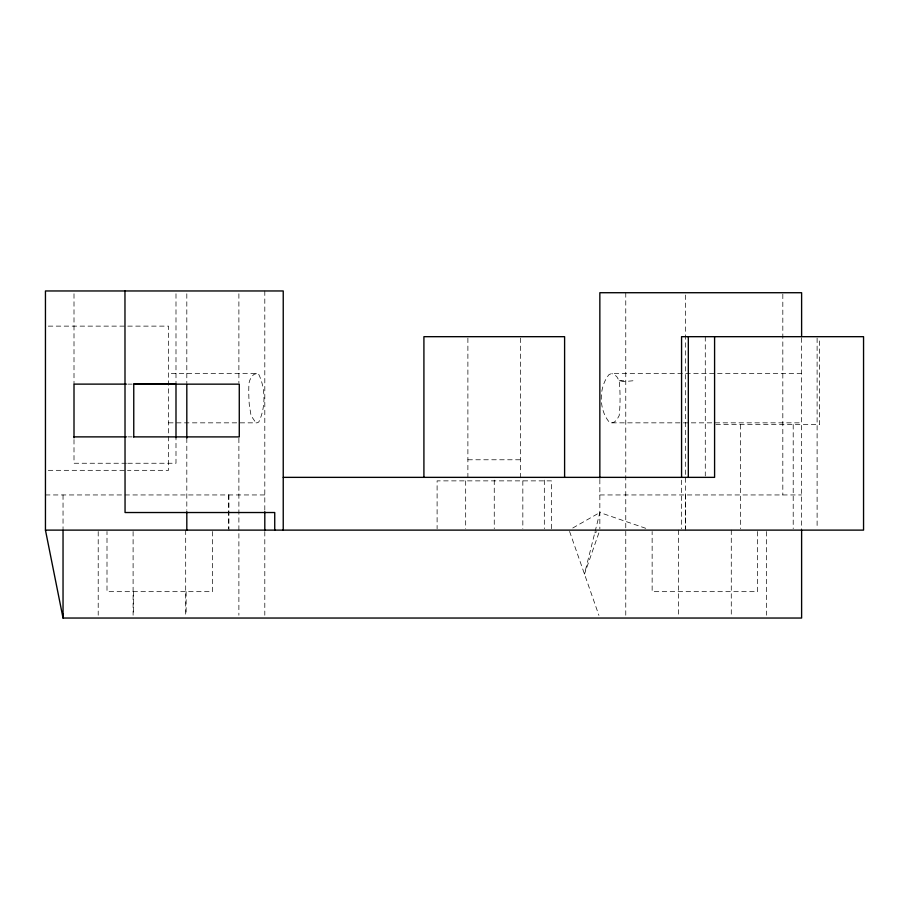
<?xml version="1.0" encoding="UTF-8"?>
<svg xmlns="http://www.w3.org/2000/svg" width="909" height="909" viewBox="0 0 909 909"><rect width="100%" height="100%" fill="white"/><g stroke="black" fill="none" stroke-linecap="round" stroke-linejoin="round"><path stroke-width="0.68" stroke-dasharray="4.54 3.41" d="M685.363 530.117L685.363 294.13M645.754 528.311L599.849 512.528L584.476 574.079L599.383 531.447M572.795 528.004L599.849 512.528M594.77 532.856L596.804 531.754M168.551 422.844L257.077 422.844L258.792 422.003C265.689 407.698 265.689 388.757 258.792 374.451L256.44 373.61L168.551 373.61M256.44 373.61L253.838 374.451C250.589 377.28 248.634 381.575 248.85 385.916A24.429 3.181 87.7 0 0 249.282 404.596L251.043 415.64L255.372 422.003L257.077 422.844M801.613 373.61L611.791 373.61L609.155 374.451C598.645 387.041 598.645 409.414 609.155 422.003L611.791 422.844L801.613 422.844M611.791 422.844L614.473 422.003L616.961 419.549L619.177 415.64L619.631 410.538A24.441 3.193 -90 0 0 619.631 385.916L619.177 380.814L616.938 376.905L614.325 374.417L611.791 373.61M620.631 380.803L624.006 381.621L632.959 380.769M619.177 380.814L623.869 380.769L624.006 381.621M48.279 326.126L168.551 326.126L168.551 470.328L127.51 470.328M127.828 384.121L132.078 384.121M715.872 424.605L819.588 424.605L819.588 338.091M127.828 436.877L132.078 436.877M467.885 459.772L520.641 459.772M126.408 463.249L74.004 463.249L74.004 438.263M127.828 463.249L175.994 463.249L175.994 438.263M48.279 470.328L126.101 470.328M45.45 494.951L264.803 494.951M599.849 494.951L801.613 494.951M569.579 531.447L598.917 615.382M817.111 338.091L817.111 528.708M801.613 337.932L801.613 530.117M793.205 424.605L793.205 528.708M782.819 294.13L782.819 494.951M766.446 531.538L766.446 615.211M757.651 531.515L757.651 591.668L652.139 591.668L652.139 531.515M740.449 424.605L740.449 528.708M731.279 530.117L731.279 615.268M705.282 336.682L705.282 475.952M685.556 494.951L685.556 528.708M681.568 480.134L681.568 528.731M678.523 530.117L678.523 615.268M625.767 292.721L625.767 615.211M599.849 479.395L599.849 528.765M551.411 528.708L551.411 480.872L437.104 480.872L437.104 528.708M544.321 480.134L544.321 528.731M522.834 480.872L522.834 528.708M520.641 338.091L520.641 480.872M494.257 480.134L494.257 528.731M467.885 338.091L467.885 477.361M465.681 480.872L465.681 528.708M264.803 290.96L264.803 510.426M264.803 531.538L264.803 615.211M238.885 293.789L238.885 382.996M238.885 438.218L238.885 615.211M228.92 494.951L228.92 530.117M228.341 494.951L228.341 528.708M212.513 531.515L212.513 591.668L107.001 591.668L107.001 531.515M186.811 293.789L186.811 382.939M186.811 438.127L186.811 510.301M186.129 591.668L186.129 615.268M185.686 530.117L185.686 615.211M175.994 293.777L175.994 384.121M133.373 591.668L133.373 615.268M133.1 531.538L133.1 615.211M98.206 531.538L98.206 615.211M74.004 293.777L74.004 384.121M63.039 494.951L63.039 528.708"/><path stroke-width="1.36" d="M62.869 617.234L62.88 614.427M126.408 384.121L74.004 384.121L74.004 437.82M133.498 384.121L175.994 384.121L175.994 437.82M74.004 436.877L126.408 436.877M133.498 436.877L239.272 436.911L239.272 384.155L133.759 384.155L133.759 436.911M283.233 477.361L714.588 477.361L714.588 336.682M283.233 530.117L283.233 290.96L45.45 290.96L45.45 530.117L863.55 530.117L863.55 336.682L681.568 336.682L681.568 477.361M45.45 530.117L63.039 618.04L801.613 618.04L801.613 530.117M62.96 614.075L63.039 618.04L63.039 530.117M124.965 290.96L125.056 512.528L274.734 512.528L274.734 530.117M801.613 336.557L801.613 292.721L599.849 292.721L599.849 477.975M688.318 336.682L688.318 477.361M564.603 477.361L564.603 336.682L423.912 336.682L423.912 477.361M264.803 511.722L264.803 530.117M186.811 384.359L186.811 438.127M186.811 511.722L186.811 530.117"/></g></svg>
